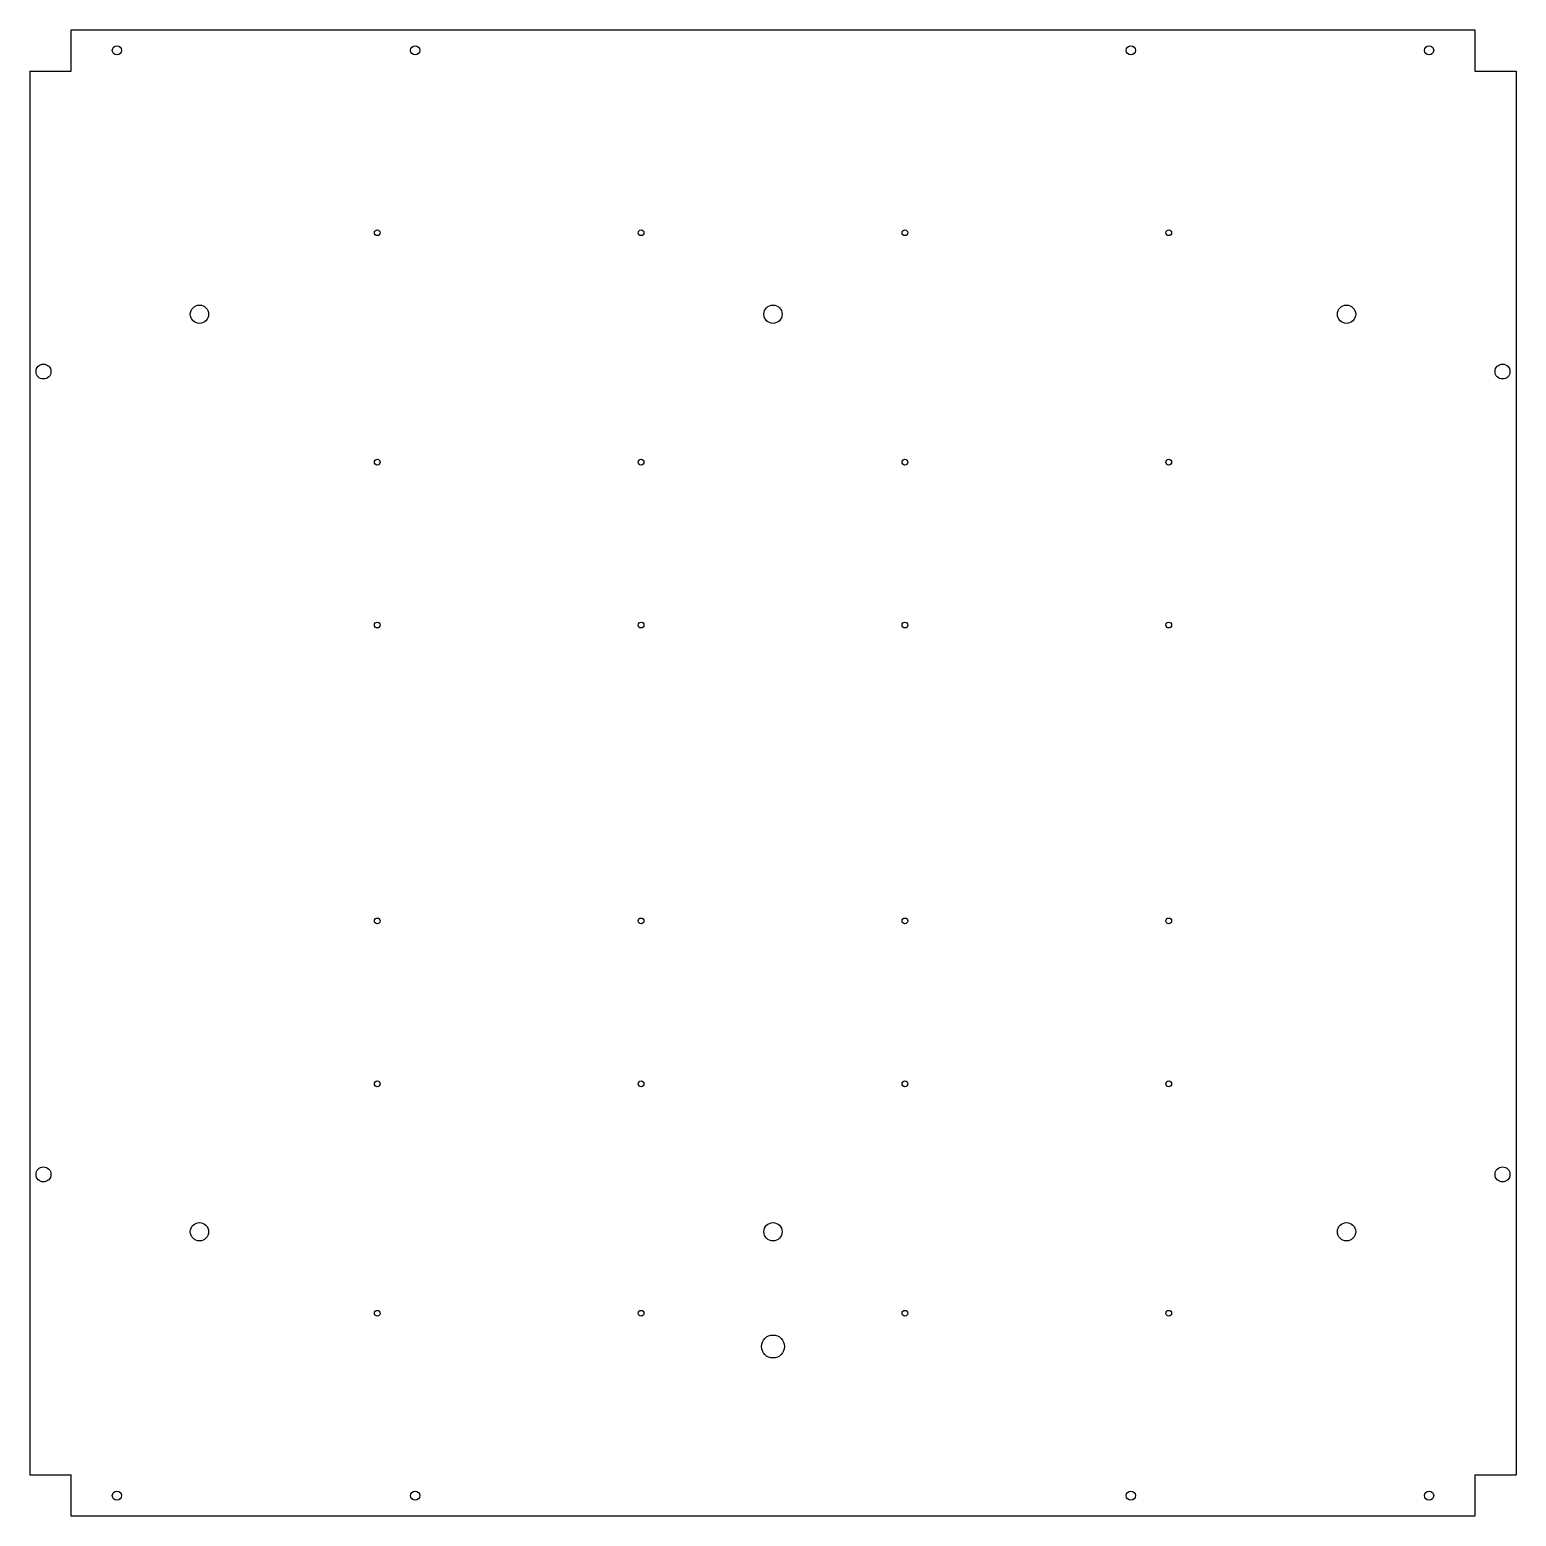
# Model space of a CAD drawing. Header units: millimetres. Extents: x -694 to -46, y -177 to 471.
import ezdxf

# ---------------------------------------------------------------- set-up
doc = ezdxf.new("R2010")
doc.units = ezdxf.units.MM
doc.layers.add('DV4_0', color=7, linetype='Continuous')

msp = doc.modelspace()

# ---------------------------------------------------------------- linework, layer by layer
at = {"layer": 'DV4_0', "color": 7, "linetype": 'Continuous'}
for p, q in [((-675.68, 470.64), (-63.68, 470.64)), ((-675.68, 452.64), (-675.68, 470.64)), ((-63.68, 470.64), (-63.68, 452.64)), ((-693.68, 452.64), (-693.68, -159.36)), ((-693.68, 452.64), (-675.68, 452.64)), ((-675.68, 452.64), (-675.68, 452.64)), ((-675.68, 452.64), (-675.68, 452.64)), ((-63.68, 452.64), (-63.68, 452.64)), ((-63.68, 452.64), (-45.68, 452.64)), ((-63.68, 452.64), (-63.68, 452.64)), ((-45.68, 452.64), (-45.68, -159.36)), ((-693.68, -159.36), (-675.68, -159.36)), ((-675.68, -159.36), (-675.68, -159.36)), ((-675.68, -159.36), (-675.68, -159.37)), ((-675.68, -177.37), (-675.68, -159.37)), ((-63.68, -159.36), (-63.68, -159.36)), ((-63.68, -159.36), (-45.68, -159.36)), ((-63.68, -159.37), (-63.68, -159.36)), ((-63.68, -159.37), (-63.68, -177.37)), ((-63.68, -177.37), (-675.68, -177.37))]:
    msp.add_line(p, q, dxfattribs=at)
for centre, radius in [((-655.68, 461.64), 2), ((-525.68, 461.64), 2), ((-213.68, 461.64), 2), ((-83.68, 461.64), 2), ((-542.18, 382.14), 1.25), ((-427.18, 382.14), 1.25), ((-312.18, 382.14), 1.25), ((-197.18, 382.14), 1.25), ((-619.68, 346.64), 4), ((-369.68, 346.64), 4), ((-119.68, 346.64), 4), ((-687.68, 321.64), 3.25), ((-51.68, 321.64), 3.25), ((-542.18, 282.14), 1.25), ((-427.18, 282.14), 1.25), ((-312.18, 282.14), 1.25), ((-197.18, 282.14), 1.25), ((-542.18, 211.14), 1.25), ((-427.18, 211.14), 1.25), ((-312.18, 211.14), 1.25), ((-197.18, 211.14), 1.25), ((-542.18, 82.14), 1.25), ((-427.18, 82.14), 1.25), ((-312.18, 82.14), 1.25), ((-197.18, 82.14), 1.25), ((-542.18, 11.14), 1.25), ((-427.18, 11.14), 1.25), ((-312.18, 11.14), 1.25), ((-197.18, 11.14), 1.25), ((-687.68, -28.36), 3.25), ((-51.68, -28.36), 3.25), ((-619.68, -53.36), 4), ((-369.68, -53.36), 4), ((-119.68, -53.36), 4), ((-542.18, -88.86), 1.25), ((-427.18, -88.86), 1.25), ((-312.18, -88.86), 1.25), ((-197.18, -88.86), 1.25), ((-369.68, -103.36), 5), ((-655.68, -168.37), 2), ((-525.68, -168.37), 2), ((-213.68, -168.37), 2), ((-83.68, -168.37), 2)]:
    msp.add_circle(centre, radius, dxfattribs=at)

doc.saveas('drawing.dxf')
